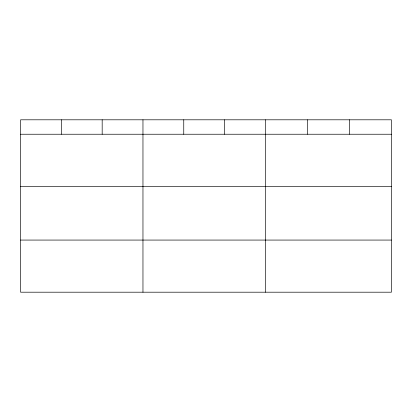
<?xml version="1.0" encoding="UTF-8"?>
<svg xmlns="http://www.w3.org/2000/svg" width="412" height="412" viewBox="0 0 412 412"><rect width="100%" height="100%" fill="white"/><g stroke="black" fill="none" stroke-linecap="round" stroke-linejoin="round"><path stroke-width="0.62" d="M391.4 186.363L391.4 119.804L20.6 119.804L20.6 292.196L391.4 292.196L391.4 186.363L20.6 186.363M20.6 134.235L391.4 134.235M20.6 240.067L391.4 240.067M349.376 119.804L349.376 134.235M307.352 119.804L307.352 134.235M265.328 119.804L265.328 292.196M224.54 119.804L224.54 134.235M183.752 119.804L183.752 134.235M142.964 119.804L142.964 292.196M102.176 119.804L102.176 134.235M61.388 119.804L61.388 134.235"/></g></svg>
